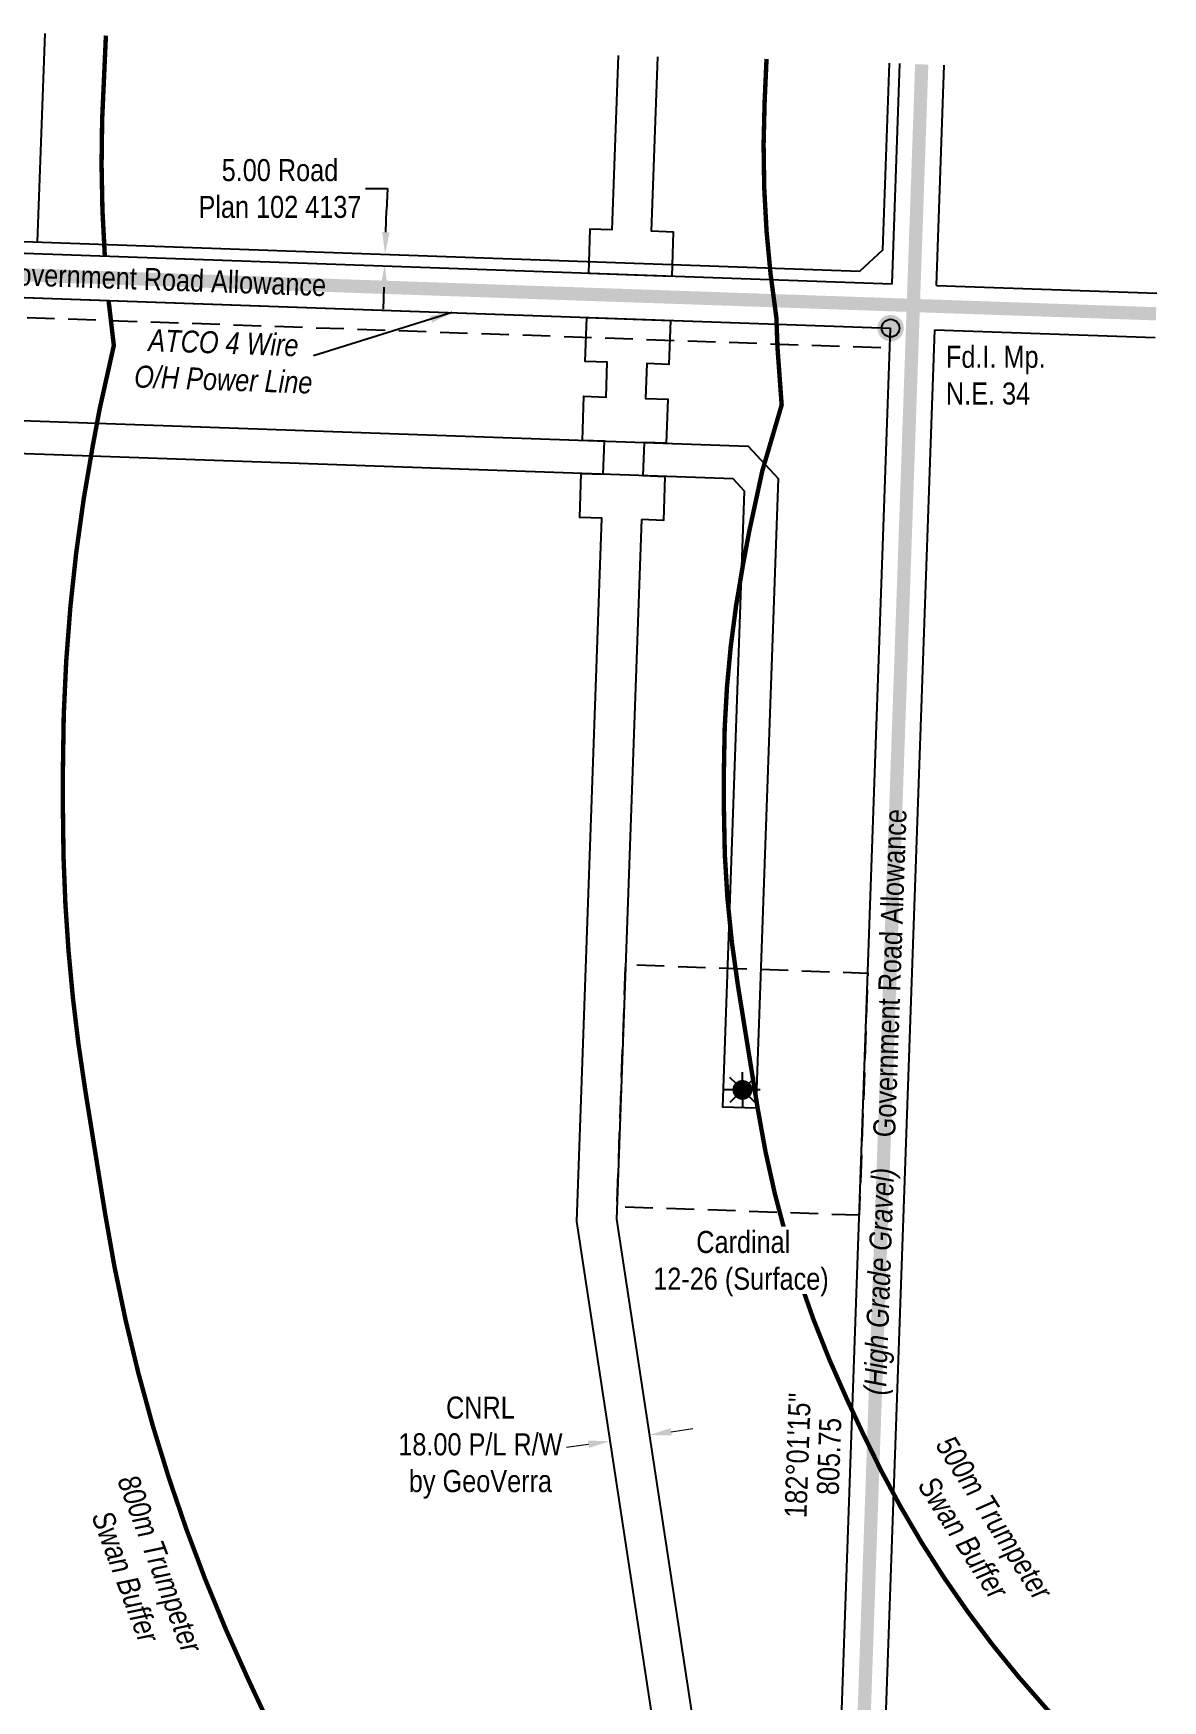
# Model space of a CAD drawing. Extents: x 338216 to 346362, y 6125251 to 6136161.
# Drawn here: x 344907 to 345419, y 6128793 to 6129550 of the extents above; entities that cross this region are included whole.
import ezdxf
from ezdxf.enums import TextEntityAlignment as Align

# ---------------------------------------------------------------- set-up
doc = ezdxf.new("R2010")
doc.units = 0
doc.header["$LTSCALE"] = 5
doc.header["$PDSIZE"] = 0.5
for name, pattern in [('BORDER', [17.5, 5, -2.5, 5, -2.5, 0, -2.5]), ('foc-ACCESSROAD', [3.75, 2.5, -1.25]), ('foc-FLOWLINE', [3.75, 2.5, -1.25])]:
    doc.linetypes.add(name, pattern=pattern)
doc.layers.get('Defpoints').update_dxf_attribs({"color": 9})
for name, color, linetype, lineweight in [('AS-BOUNDARY', 131, 'BORDER', 60), ('C-RW-T', 13, 'Continuous', 9), ('F-WS-T', 190, 'Continuous', 9), ('T-TEXT', 48, 'Continuous', 18)]:
    doc.layers.add(name, color=color, linetype=linetype, lineweight=lineweight)
for name, color, linetype in [('AS-POWER', 104, 'foc-POWER'), ('AS-POWER-T', 104, 'Continuous'), ('AS-ROADS', 254, 'Continuous'), ('C-RW', 13, 'Continuous'), ('F-EZE', 190, 'foc-FLOWLINE'), ('F-RW', 190, 'Continuous'), ('F-WS', 190, 'foc-ACCESSROAD'), ('F-WS-S', 190, 'Continuous'), ('L-BD', 7, 'Continuous'), ('L-MON', 1, 'Continuous'), ('L-ROAD-T', 7, 'Continuous'), ('L-SEC', 7, 'Continuous'), ('L-TITLEDB', 4, 'Continuous')]:
    doc.layers.add(name, color=color, linetype=linetype)
doc.styles.add('80CG', font='ARIALN.TTF', dxfattribs={"height": 10})
doc.styles.add('80L', font='ARIALN.TTF', dxfattribs={"height": 10})
doc.styles.add('80LS', font='ARIALNI.TTF', dxfattribs={"height": 10})
doc.styles.add('foc-LtypeFont', font='ARIALN.TTF', dxfattribs={"height": 7.35})
doc.linetypes.add('foc-POWER', pattern='A,6,-1,["P",foc-LtypeFont,S=0.2,R=0,X=-0.625,Y=-0.75],-1.24,4', length=12.24)
doc.dimstyles.new('Compass 5 000', dxfattribs={"dimscale": 5, "dimtxt": 9, "dimasz": 2, "dimexe": 0.2, "dimexo": 0.0625, "dimgap": 0.5, "dimtad": 0, "dimtih": 1, "dimtoh": 1, "dimzin": 0, "dimdsep": 46, "dimtxsty": '80CG', "dimcen": 0.1, "dimse1": 1, "dimse2": 1, "dimclrd": 256, "dimclrt": 256, "dimaunit": 1, "dimadec": 4, "dimazin": 0, "dimtfac": 0.06, "dimtofl": 0, "dimtmove": 0, "dimatfit": 1, "dimfxl": 0.2, "dimtolj": 1, "dimtzin": 0, "dimlwd": -1, "dimarcsym": 0})

# ---------------------------------------------------------------- blocks, each defined once
blk = doc.blocks.new('fdia')
at = {"color": 255, "const_width": 1}
blk.add_lwpolyline([(-0.5, 0, 1), (0.5, 0, 1)], format="xyb", close=True, dxfattribs=at)
blk = doc.blocks.new('Fdiaa')
blk.add_blockref('fdia', (0, 0))
blk = doc.blocks.new('fdib')
at = {"color": 1, "const_width": 1.6}
blk.add_lwpolyline([(-0.4, 0, 1), (0.4, 0, 1)], format="xyb", close=True, dxfattribs=at)
at = {"color": 1}
blk.add_circle((0, 0), 0.8, dxfattribs=at)
blk = doc.blocks.new('Fdibb')
blk.add_blockref('fdib', (0, 0))
blk = doc.blocks.new('fdicc')
for name in ['Fdibb', 'Fdiaa']:
    blk.add_blockref(name, (0, 0))
blk = doc.blocks.new('FDI')
blk.add_blockref('fdicc', (0, 0))
blk = doc.blocks.new('*D64')
at = {"layer": 'C-RW-T', "transparency": 16777216}
for p, q in [((345196.16, 6128915.11), (345206.05, 6128916.61)), ((345158.6, 6128909.4), (345148.71, 6128907.9))]:
    blk.add_line(p, q, dxfattribs=at)
for points in [[(345195.91, 6128916.76), (345196.41, 6128913.46), (345186.28, 6128913.61)], [(345158.35, 6128911.05), (345158.85, 6128907.75), (345168.48, 6128910.9)]]:
    blk.add_solid(points, dxfattribs=at)
at = {"layer": 'Defpoints', "color": 0, "transparency": 16777216}
for p in [(345184.44, 6128925.69), (345166.65, 6128922.98), (345168.48, 6128910.9)]:
    blk.add_point(p, dxfattribs=at)
at = {"layer": 'C-RW-T', "transparency": 16777216, "insert": (345109.63, 6128907.9), "char_height": 10, "attachment_point": 5, "style": '80CG'}
blk.add_mtext('\\A1;CNRL\\P18.00 P/L R/W\\Pby GeoVerra', dxfattribs=at)
blk = doc.blocks.new('GAS')
h = blk.add_hatch(color=255)
h.dxf.hatch_style = 1
edge = h.paths.add_edge_path()
edge.add_arc((0, 0), 0.9, 0, 360)
for p, q in [((0, 0.81), (0, 1.62)), ((-0.81, 0), (-1.62, 0)), ((-0.57, 0.57), (-1.14, 1.14)), ((0.57, 0.57), (1.14, 1.14)), ((1.62, 0), (0.81, 0)), ((-0.57, -0.57), (-1.14, -1.14)), ((0, -0.81), (0, -1.62)), ((1.14, -1.14), (0.57, -0.57))]:
    blk.add_line(p, q)
blk.add_circle((0, 0), 0.8)
blk = doc.blocks.new('*D85')
at = {"layer": 'Defpoints', "color": 0, "transparency": 16777216}
for p in [(344952.4, 6129448.37), (344952.58, 6129453.36), (345066.2, 6129444.35)]:
    blk.add_point(p, dxfattribs=at)
at = {"layer": 'L-TITLEDB', "transparency": 16777216}
for p, q in [((345057.43, 6129479.11), (345067.43, 6129479.11)), ((345067.43, 6129479.11), (345067.08, 6129469.33)), ((345066.73, 6129459.33), (345067.08, 6129469.33)), ((345065.84, 6129434.35), (345065.49, 6129424.36))]:
    blk.add_line(p, q, dxfattribs=at)
for points in [[(345065.06, 6129459.39), (345068.39, 6129459.28), (345066.37, 6129449.34)], [(345064.18, 6129434.41), (345067.51, 6129434.29), (345066.2, 6129444.35)]]:
    blk.add_solid(points, dxfattribs=at)
at = {"layer": 'L-TITLEDB', "transparency": 16777216, "insert": (345018.69, 6129479.11), "char_height": 10, "attachment_point": 5, "style": '80CG'}
blk.add_mtext('\\A1;5.00 Road\\PPlan 102 4137', dxfattribs=at)

msp = doc.modelspace()

# ---------------------------------------------------------------- linework, layer by layer
at = {"layer": 'AS-BOUNDARY', "const_width": 2, "flags": 128}
for points in [[(344939.252, 6129448.551), (344939.225, 6129448.871), (344938.164, 6129469.407), (344937.766, 6129489.966), (344938.032, 6129510.528), (344938.96, 6129531.071), (344939.737, 6129548.574)], [(345392.822, 6128762.588), (345392.579, 6128762.81), (345379.129, 6128776.008), (345366.186, 6128789.704), (345353.769, 6128803.879), (345341.895, 6128818.511), (345330.582, 6128833.58), (345319.844, 6128849.066), (345309.698, 6128864.945), (345300.157, 6128881.196), (345291.236, 6128897.794), (345282.947, 6128914.717), (345275.956, 6128929.699), (345267.944, 6128947.796), (345260.655, 6128966.196), (345254.1, 6128984.871), (345248.289, 6129003.79), (345243.232, 6129022.925), (345238.937, 6129042.245), (345235.41, 6129061.719), (345226.421, 6129117.652), (345223.654, 6129137.366), (345221.674, 6129157.173), (345220.485, 6129177.044), (345220.088, 6129196.947), (345220.088, 6129215.923), (345220.431, 6129234.447), (345221.461, 6129252.945), (345223.175, 6129271.392), (345225.572, 6129289.763), (345228.648, 6129308.033), (345231.645, 6129324.014), (345237.474, 6129350.972), (345246.274, 6129380.961), (345244.392, 6129406.82), (345243.881, 6129420.56), (345241.27, 6129440.088), (345239.43, 6129459.704), (345238.364, 6129479.377), (345238.073, 6129499.077), (345238.558, 6129518.773), (345239.412, 6129537.978)], [(345380.276, 6128406.974), (345362.853, 6128416.178), (345343.196, 6128427.304), (345323.872, 6128438.995), (345304.895, 6128451.244), (345286.282, 6128464.038), (345268.049, 6128477.367), (345256.063, 6128486.356), (345236.674, 6128501.368), (345217.753, 6128516.968), (345199.32, 6128533.141), (345181.391, 6128549.871), (345163.984, 6128567.143), (345147.115, 6128584.941), (345130.8, 6128603.248), (345115.053, 6128622.046), (345099.89, 6128641.319), (345085.326, 6128661.047), (345071.373, 6128681.212), (345058.045, 6128701.796), (345045.354, 6128722.779), (345033.313, 6128744.142), (345021.933, 6128765.863), (345011.224, 6128787.923), (345004.233, 6128802.905), (344994.163, 6128825.383), (344984.79, 6128848.159), (344976.123, 6128871.214), (344968.171, 6128894.525), (344960.94, 6128918.07), (344954.437, 6128941.826), (344948.669, 6128965.771), (344943.642, 6128989.883), (344939.359, 6129014.138), (344930.37, 6129070.071), (344927.279, 6129091.079), (344924.747, 6129112.162), (344922.776, 6129133.304), (344921.366, 6129154.492), (344920.52, 6129175.71), (344920.238, 6129196.942), (344920.238, 6129215.919), (344920.614, 6129240.466), (344921.744, 6129264.99), (344923.627, 6129289.468), (344926.26, 6129313.877), (344929.64, 6129338.193), (344933.767, 6129362.394), (344936.931, 6129379.274), (344943.329, 6129407.954), (344940.949, 6129428.366)]]:
    msp.add_lwpolyline(points, dxfattribs=at)
at = {"layer": 'AS-POWER', "flags": 128}
for points in [[(345296.411, 6129435.922), (345299.936, 6129535.838)], [(343688.274, 6129472.673), (344492.02, 6129444.239), (345295.702, 6129415.822)]]:
    msp.add_lwpolyline(points, dxfattribs=at)
at = {"layer": 'AS-ROADS', "const_width": 5.999, "flags": 128}
for points in [[(345258.3, 6128058.859), (345309.816, 6129535.489)], [(342763.926, 6129515.144), (343394.227, 6129493.618), (343686.253, 6129482.555), (344098.452, 6129469.069), (344478.702, 6129454.968), (344581.91, 6129451.011), (345416.097, 6129422.327)]]:
    msp.add_lwpolyline(points, dxfattribs=at)
at = {"layer": 'C-RW', "flags": 128}
for points in [[(345172.093, 6129539.554), (345169.283, 6129460.425), (345159.292, 6129460.779), (345158.582, 6129440.797), (345196.55, 6129439.452), (345197.26, 6129459.436), (345187.268, 6129459.789), (345190.077, 6129538.915)], [(345207.578, 6128653.936), (345153.333, 6129010.5), (345164.641, 6129329.583), (345154.65, 6129329.936), (345155.357, 6129349.919), (345165.349, 6129349.566), (345165.879, 6129364.541), (345165.879, 6129364.553), (345155.888, 6129364.906), (345156.597, 6129384.889), (345166.589, 6129384.536), (345167.151, 6129400.359), (345157.159, 6129400.713), (345157.869, 6129420.7), (345195.836, 6129419.352), (345195.127, 6129399.37), (345185.136, 6129399.723), (345184.574, 6129383.9), (345194.565, 6129383.547), (345193.856, 6129363.564), (345183.864, 6129363.917), (345183.864, 6129363.904), (345183.334, 6129348.93), (345193.325, 6129348.576), (345192.618, 6129328.593), (345182.626, 6129328.947)], [(345182.626, 6129328.945), (345171.378, 6129011.544), (345225.622, 6128654.98)]]:
    msp.add_lwpolyline(points, dxfattribs=at)
at = {"layer": 'F-EZE'}
msp.add_line((344491.702, 6129435.247), (345295.384, 6129406.83), dxfattribs=at)
at = {"layer": 'F-RW', "flags": 128}
msp.add_lwpolyline([(344572.122, 6129441.403), (344570.343, 6129391.429), (344575.944, 6129385.412), (345231.05, 6129362.249), (345244.688, 6129347.611), (345234.579, 6129061.903), (345219.591, 6129062.433), (345229.481, 6129341.934), (345224.312, 6129347.481), (344569.202, 6129370.644), (344555.135, 6129385.757), (344557.135, 6129441.937)], close=True, dxfattribs=at)
at = {"layer": 'F-WS', "flags": 128}
msp.add_lwpolyline([(345281.502, 6129013.311), (345171.594, 6129017.188), (345175.472, 6129127.096), (345285.379, 6129123.218)], close=True, dxfattribs=at)
at = {"layer": 'L-SEC'}
for p, q in [((345296.411, 6129435.922), (345299.936, 6129535.838)), ((345316.511, 6129435.211), (345320.036, 6129535.127)), ((344492.731, 6129464.339), (345296.411, 6129435.922)), ((344492.02, 6129444.239), (345295.702, 6129415.822)), ((345316.511, 6129435.211), (345416.427, 6129431.678)), ((345267.3, 6128610.755), (345295.702, 6129415.822)), ((345287.4, 6128610.046), (345315.802, 6129415.111)), ((345315.802, 6129415.111), (345415.718, 6129411.578))]:
    msp.add_line(p, q, dxfattribs=at)
at = {"layer": 'L-TITLEDB', "flags": 128}
for points in [[(344911.962, 6129549.556), (344908.616, 6129454.919)], [(344492.731, 6129464.339), (344492.933, 6129469.619), (345281.797, 6129441.722), (345292.141, 6129451.418), (345295.133, 6129536.008)]]:
    msp.add_lwpolyline(points, dxfattribs=at)

# ---------------------------------------------------------------- block references
at = {"layer": 'Defpoints', "xscale": 4.999999999999908, "yscale": 4.999999999999908, "zscale": 4.999999999999908}
msp.add_blockref('FDI', (345295.702, 6129415.822), dxfattribs=at)
at = {"layer": 'F-WS-S', "xscale": 4.998900549999902, "yscale": 4.998900549999902, "zscale": 4.998900549999902}
msp.add_blockref('GAS', (345228.487, 6129070.203), dxfattribs=at)
at = {"layer": 'L-MON', "xscale": 4.999999999999897, "yscale": 4.999999999999897, "zscale": 4.999999999999897}
msp.add_blockref('FDI', (345295.702, 6129415.822), dxfattribs=at)

# ---------------------------------------------------------------- texts
at = {"layer": 'AS-BOUNDARY', "char_height": 9.99779, "attachment_point": 1, "style": '80L'}
for s, insert, rotation in [('\\pi6.7945;{\\fArial Narrow|b0|i1|c0|p34;500m Trumpeter \\P\\pi17.938;Swan Buffer}', (345320.489, 6128920.171), 302.577041), ('\\pi6.8218;{\\fArial Narrow|b0|i1|c0|p34;800m Trumpeter \\P\\pi17.938;Swan Buffer}', (344951.723, 6128902.996), 290.602828)]:
    msp.add_mtext_dynamic_manual_height_columns(s, width=98.44752, gutter_width=50.033, heights=[0], dxfattribs=dict(at, insert=insert, rotation=rotation))
at = {"layer": 'AS-POWER-T', "insert": (344952.811, 6129415.623), "char_height": 9.9978, "attachment_point": 1, "rotation": 357.973906, "style": '80L'}
msp.add_mtext_dynamic_manual_height_columns('\\pi6.4265;{\\fArial Narrow|b0|i1|c0|p34;ATCO 4 Wire \\P\\pi0.57511;O/H Power Line}', width=80.65525, gutter_width=49.989, heights=[0], dxfattribs=at)
at = {"layer": 'Defpoints', "insert": (345320.805, 6129407.83), "char_height": 9.9978, "attachment_point": 1, "style": '80L'}
msp.add_mtext_dynamic_manual_height_columns('Fd.I. Mp.\\PN.E. 34', width=44.3292, gutter_width=50, heights=[0], dxfattribs=at)
at = {"layer": 'L-BD', "style": '80L'}
for s, p in [("182°01'15''", (345253.515, 6128904.419)), ('805.75', (345267.753, 6128903.917))]:
    msp.add_text(s, height=9.9978, rotation=87.9795, dxfattribs=at).set_placement(p, align=Align.MIDDLE)
at = {"layer": 'L-ROAD-T', "style": '80L'}
for height, rotation, p in [(9.9978, 357.97495, (344965.205, 6129437.938)), (10, 87.993066, (345295.342, 6129123.204))]:
    msp.add_text('Government Road Allowance', height=height, rotation=rotation, dxfattribs=at).set_placement(p, align=Align.MIDDLE_CENTER)
at = {"layer": 'T-TEXT', "style": '80LS'}
msp.add_text('(High Grade Gravel)', height=10, rotation=87.993066, dxfattribs=at).set_placement((345290.439, 6128983.29), align=Align.MIDDLE_CENTER)

# ---------------------------------------------------------------- dimensions: what is measured, and where the dimension line sits
at = {"layer": 'C-RW-T'}
dim = msp.add_aligned_dim(p1=(345184.44, 6128925.686), p2=(345166.649, 6128922.981), distance=12.216, text='CNRL\\P18.00 P/L R/W\\Pby GeoVerra', dimstyle='Compass 5 000', dxfattribs=at)
dim.commit()
dim.dimension.update_dxf_attribs({"geometry": '*D64', "text_midpoint": (345109.626, 6128907.898)})
at = {"layer": 'L-TITLEDB'}
dim = msp.add_linear_dim(base=(345066.196, 6129444.346), p1=(344952.58, 6129453.365), p2=(344952.404, 6129448.37), angle=267.974701, text='5.00 Road\\PPlan 102 4137', dimstyle='Compass 5 000', override={"dimtmove": 1}, dxfattribs=at)
dim.commit()
dim.dimension.update_dxf_attribs({"geometry": '*D85', "text_midpoint": (345067.1, 6129479.114), "dimtype": 161})

# ---------------------------------------------------------------- leaders
at = {"layer": 'AS-POWER-T'}
msp.add_leader([(345096.764, 6129422.856), (345033.976, 6129403.266)], dimstyle='Compass 5 000', dxfattribs=at)

# ---------------------------------------------------------------- next in the draw order: texts
at = {"layer": 'F-WS-T', "insert": (345187.362, 6129006.216), "char_height": 10, "attachment_point": 1, "style": '80L', "bg_fill": 3, "box_fill_scale": 1.2, "bg_fill_color": 256, "bg_fill_transparency": 0}
msp.add_mtext_dynamic_manual_height_columns('\\pi16.994; Cardinal\\P\\pi0.66392;12-26 (Surface)', width=78.99495, gutter_width=49.989, heights=[0], dxfattribs=at)

doc.saveas('drawing.dxf')
